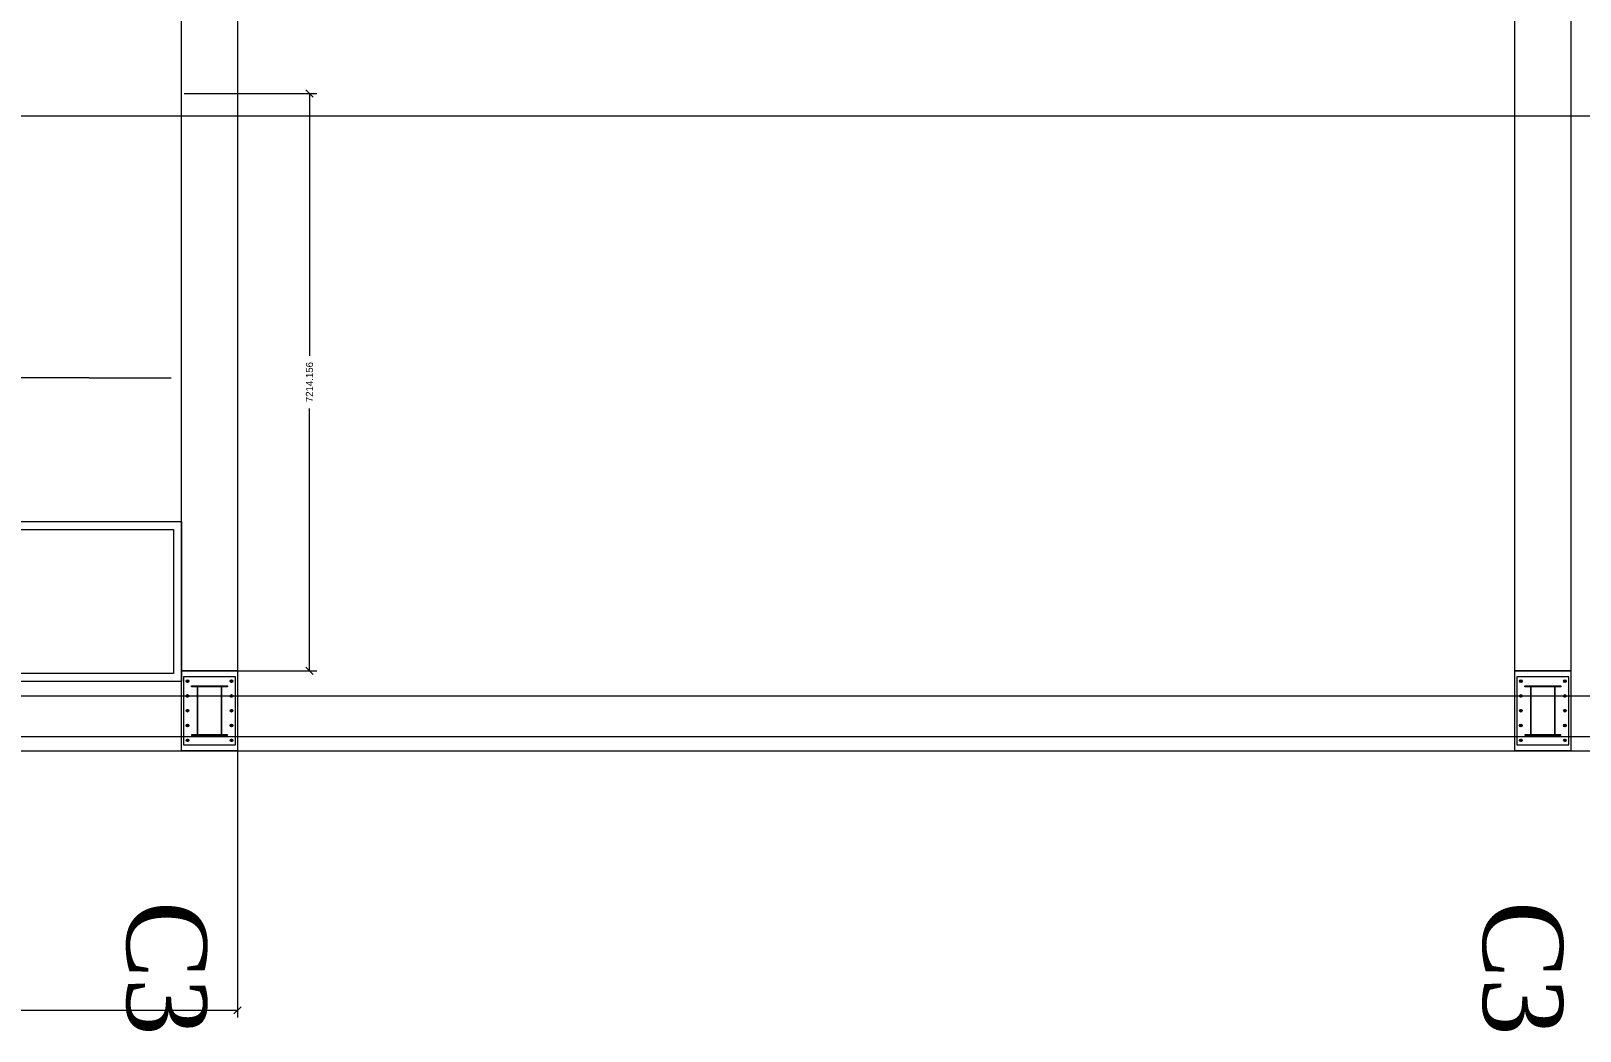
# Model space of a CAD drawing. Header units: inches. Extents: x 702888 to 852715, y 9845 to 271320.
# Drawn here: x 744016 to 763368, y 234976 to 247473 of the extents above; entities that cross this region are included whole.
import ezdxf

# ---------------------------------------------------------------- set-up
doc = ezdxf.new("R2010")
doc.units = ezdxf.units.IN
doc.header["$MEASUREMENT"] = 0
doc.header["$PDMODE"] = 34
doc.layers.get('0').update_dxf_attribs({"lineweight": 5})
doc.layers.get('Defpoints').update_dxf_attribs({"lineweight": 5})
doc.layers.add('chain', color=2, linetype='Continuous', lineweight=5)
doc.styles.add('s', font='simplex.shx', dxfattribs={"width": 0.8})
doc.styles.add('style1', font='times.ttf')
doc.dimstyles.new('mahesh', dxfattribs={"dimscale": 150, "dimtxt": 3, "dimasz": 2.5, "dimexe": 1, "dimexo": 1, "dimgap": 1, "dimtad": 1, "dimdec": 1, "dimzin": 12, "dimtxsty": 's', "dimcen": 2.5, "dimclrd": 1, "dimclre": 1, "dimclrt": 1, "dimadec": 0, "dimazin": 3, "dimtfac": 1, "dimtdec": 1, "dimtmove": 0, "dimatfit": 3, "dimfxl": 1.25, "dimlwd": 13, "dimlwe": 13, "dimarcsym": 0})
doc.dimstyles.get("Standard").update_dxf_attribs({"dimtxt": 0.18, "dimasz": 0.18, "dimexe": 0.18, "dimexo": 0.0625, "dimgap": 0.09, "dimtad": 0, "dimdec": 3, "dimzin": 0, "dimdsep": 46, "dimtxsty": 'Standard', "dimblk": 'OBLIQUE', "dimcen": 0.09, "dimadec": 0, "dimazin": 0, "dimtfac": 1, "dimtdec": 3, "dimtofl": 0, "dimtmove": 0, "dimatfit": 3, "dimfxl": 1, "dimtolj": 1, "dimtzin": 0, "dimarcsym": 0})

# ---------------------------------------------------------------- blocks, each defined once
blk = doc.blocks.new('_Oblique')
at = {"color": 0, "linetype": 'ByBlock', "lineweight": -2}
blk.add_line((-0.5, -0.5), (0.5, 0.5), dxfattribs=at)
blk = doc.blocks.new('*D437')
at = {"color": 0, "lineweight": -2, "transparency": 16777216}
for p, q in [((34303, 11747), (35961, 11747)), ((35871, 11747), (35871, 8470)), ((35871, 4533), (35871, 7810)), ((34303, 4533), (35961, 4533))]:
    blk.add_line(p, q, dxfattribs=at)
at = {"layer": 'Defpoints', "color": 0, "transparency": 16777216}
for p in [(34272, 11747), (34272, 4533), (35871, 4533)]:
    blk.add_point(p, dxfattribs=at)
at = {"color": 0, "lineweight": -2, "transparency": 16777216, "xscale": 90, "yscale": 90, "zscale": 90}
for p, rotation in [((35871, 11747), 90), ((35871, 4533), 270)]:
    blk.add_blockref('_Oblique', p, dxfattribs=dict(at, rotation=rotation))
at = {"color": 0, "transparency": 16777216, "insert": (35871, 8140), "char_height": 90, "attachment_point": 5, "rotation": 90}
blk.add_mtext('\\A1;7214.156', dxfattribs=at)
blk = doc.blocks.new('*D438')
at = {"color": 0, "lineweight": -2, "transparency": 16777216}
for p, q in [((13659, 14238), (13659, 199)), ((34972, 4502), (34972, 199)), ((13659, 289), (23948, 289)), ((34972, 289), (24683, 289))]:
    blk.add_line(p, q, dxfattribs=at)
at = {"layer": 'Defpoints', "color": 0, "transparency": 16777216}
for p in [(13659, 14270), (34972, 4533), (13659, 289)]:
    blk.add_point(p, dxfattribs=at)
at = {"color": 0, "lineweight": -2, "transparency": 16777216, "xscale": 90, "yscale": 90, "zscale": 90, "rotation": 180}
blk.add_blockref('_Oblique', (13659, 289), dxfattribs=at)
at = {"color": 0, "lineweight": -2, "transparency": 16777216, "xscale": 90, "yscale": 90, "zscale": 90}
blk.add_blockref('_Oblique', (34972, 289), dxfattribs=at)
at = {"color": 0, "transparency": 16777216, "insert": (24315, 289), "char_height": 90, "attachment_point": 5}
blk.add_mtext('\\A1;21313.028', dxfattribs=at)
blk = doc.blocks.new('A$Cdd4c8752')
for points in [[(0, 21000), (2000, 21000), (2000, 0), (0, 0)], [(100, 20900), (1900, 20900), (1900, 100), (100, 100)]]:
    blk.add_lwpolyline(points, close=True)
blk = doc.blocks.new('*D411')
at = {"layer": 'chain', "color": 1, "linetype": 'Continuous', "lineweight": 13, "transparency": 16777216}
for p, q in [((100329, 17733), (100329, 4066)), ((14329, 13839), (14329, 4066)), ((99954, 4216), (14704, 4216))]:
    blk.add_line(p, q, dxfattribs=at)
at = {"layer": 'chain', "color": 1, "linetype": 'Continuous', "transparency": 16777216}
for points in [[(14704, 4278), (14704, 4153), (14329, 4216)], [(99954, 4278), (99954, 4153), (100329, 4216)]]:
    blk.add_solid(points, dxfattribs=at)
at = {"layer": 'Defpoints', "color": 0, "linetype": 'Continuous', "transparency": 16777216}
for p in [(100329, 17883), (14329, 13989), (14329, 4216)]:
    blk.add_point(p, dxfattribs=at)
at = {"layer": 'chain', "color": 1, "linetype": 'Continuous', "transparency": 16777216, "insert": (57329, 4591), "char_height": 450, "attachment_point": 5, "style": 's'}
blk.add_mtext('86000', dxfattribs=at)
blk = doc.blocks.new('A$C76b9bb42')
at = {"color": 3}
for p, q in [((34364.5667, 4403.1859), (34328.5667, 4403.1859)), ((34346.5667, 4385.1859), (34346.5667, 4421.1859)), ((34878.5667, 4403.1859), (34914.5667, 4403.1859)), ((34896.5667, 4385.1859), (34896.5667, 4421.1859)), ((51022.5667, 4403.1859), (50986.5667, 4403.1859)), ((51004.5667, 4385.1859), (51004.5667, 4421.1859)), ((51536.5667, 4403.1859), (51572.5667, 4403.1859)), ((51554.5667, 4385.1859), (51554.5667, 4421.1859)), ((34364.5667, 4218.1859), (34328.5667, 4218.1859)), ((34346.5667, 4200.1859), (34346.5667, 4236.1859)), ((34878.5667, 4218.1859), (34914.5667, 4218.1859)), ((34896.5667, 4200.1859), (34896.5667, 4236.1859)), ((51022.5667, 4218.1859), (50986.5667, 4218.1859)), ((51004.5667, 4200.1859), (51004.5667, 4236.1859)), ((51536.5667, 4218.1859), (51572.5667, 4218.1859)), ((51554.5667, 4200.1859), (51554.5667, 4236.1859)), ((34364.5667, 4033.1859), (34328.5667, 4033.1859)), ((34346.5667, 4051.1859), (34346.5667, 4015.1859)), ((34878.5667, 4033.1859), (34914.5667, 4033.1859)), ((34896.5667, 4051.1859), (34896.5667, 4015.1859)), ((51022.5667, 4033.1859), (50986.5667, 4033.1859)), ((51004.5667, 4051.1859), (51004.5667, 4015.1859)), ((51536.5667, 4033.1859), (51572.5667, 4033.1859)), ((51554.5667, 4051.1859), (51554.5667, 4015.1859)), ((34364.5667, 3848.1859), (34328.5667, 3848.1859)), ((34346.5667, 3866.1859), (34346.5667, 3830.1859)), ((34346.5667, 3681.1859), (34346.5667, 3645.1859)), ((34878.5667, 3848.1859), (34914.5667, 3848.1859)), ((34896.5667, 3866.1859), (34896.5667, 3830.1859)), ((34896.5667, 3681.1859), (34896.5667, 3645.1859)), ((51022.5667, 3848.1859), (50986.5667, 3848.1859)), ((51004.5667, 3866.1859), (51004.5667, 3830.1859)), ((51004.5667, 3681.1859), (51004.5667, 3645.1859)), ((51536.5667, 3848.1859), (51572.5667, 3848.1859)), ((51554.5667, 3866.1859), (51554.5667, 3830.1859)), ((51554.5667, 3681.1859), (51554.5667, 3645.1859)), ((34364.5667, 3663.1859), (34328.5667, 3663.1859)), ((34878.5667, 3663.1859), (34914.5667, 3663.1859)), ((51022.5667, 3663.1859), (50986.5667, 3663.1859)), ((51536.5667, 3663.1859), (51572.5667, 3663.1859))]:
    blk.add_line(p, q, dxfattribs=at)
at = {"color": 152, "true_color": 0x2776bb}
for points in [[(14008.076, 27551.1859), (14008.076, 3533.1859), (100808.5667, 3533.1859), (100808.5667, 27551.1859)], [(14188.076, 27371.1859), (14188.076, 3713.1859), (100628.5667, 3713.1859), (100628.5667, 27371.1859)]]:
    blk.add_lwpolyline(points, close=True, dxfattribs=at)
for points in [[(34971.5667, 27106.1859), (34971.5667, 4533.1859), (34271.5667, 4533.1859), (34271.5667, 27106.1859)], [(51629.5667, 27106.1859), (51629.5667, 4533.1859), (50929.5667, 4533.1859), (50929.5667, 27106.1859)], [(34971.5667, 4533.1859), (34971.5667, 3533.1859), (34271.5667, 3533.1859), (34271.5667, 4533.1859)], [(34946.5667, 3608.1859), (34946.5667, 4458.1859), (34296.5667, 4458.1859), (34296.5667, 3608.1859)], [(51629.5667, 4533.1859), (51629.5667, 3533.1859), (50929.5667, 3533.1859), (50929.5667, 4533.1859)], [(51604.5667, 3608.1859), (51604.5667, 4458.1859), (50954.5667, 4458.1859), (50954.5667, 3608.1859)], [(34846.5667, 4343.1859), (34846.5667, 4333.1859), (34396.5667, 4333.1859), (34396.5667, 4343.1859)], [(34476.5667, 3733.1859), (34476.5667, 4333.1859), (34466.5667, 4333.1859), (34466.5667, 3733.1859)], [(34776.5667, 3733.1859), (34776.5667, 4333.1859), (34766.5667, 4333.1859), (34766.5667, 3733.1859)], [(51504.5667, 4343.1859), (51504.5667, 4333.1859), (51054.5667, 4333.1859), (51054.5667, 4343.1859)], [(51134.5667, 3733.1859), (51134.5667, 4333.1859), (51124.5667, 4333.1859), (51124.5667, 3733.1859)], [(51434.5667, 3733.1859), (51434.5667, 4333.1859), (51424.5667, 4333.1859), (51424.5667, 3733.1859)], [(34846.5667, 3723.1859), (34846.5667, 3733.1859), (34396.5667, 3733.1859), (34396.5667, 3723.1859)], [(51504.5667, 3723.1859), (51504.5667, 3733.1859), (51054.5667, 3733.1859), (51054.5667, 3723.1859)]]:
    blk.add_lwpolyline(points, close=True)
at = {"color": 3}
for centre in [(34346.5667, 4403.1859), (34896.5667, 4403.1859), (51004.5667, 4403.1859), (51554.5667, 4403.1859), (34346.5667, 4218.1859), (34896.5667, 4218.1859), (51004.5667, 4218.1859), (51554.5667, 4218.1859), (34346.5667, 4033.1859), (34896.5667, 4033.1859), (51004.5667, 4033.1859), (51554.5667, 4033.1859), (34346.5667, 3848.1859), (34346.5667, 3663.1859), (34896.5667, 3848.1859), (34896.5667, 3663.1859), (51004.5667, 3848.1859), (51004.5667, 3663.1859), (51554.5667, 3848.1859), (51554.5667, 3663.1859)]:
    blk.add_circle(centre, 16, dxfattribs=at)
at = {"layer": 'chain', "color": 3}
blk.add_line((20058.9201, 11466.4117), (62434.6365, 11466.4117), dxfattribs=at)
at = {"layer": 'chain', "color": 1}
for q in [(18250.9311, 8193.1935), (34143.2231, 8193.1935)]:
    blk.add_line((33116.719, 8193.1935), q, dxfattribs=at)
at = {"rotation": 270}
blk.add_blockref('A$Cdd4c8752', (13271.4235, 6399.2035), dxfattribs=at)
at = {"color": 7, "lineweight": -3, "style": 'style1', "width": 0.952381}
for p in [(33588.9276, 1653.1565), (50532.1259, 1653.1565)]:
    blk.add_text('C3', height=1000, rotation=270, dxfattribs=at).set_placement(p)
dim = blk.add_linear_dim(base=(13658.5389, 289.1862), p1=(34971.5667, 4533.1859), p2=(13658.5389, 14269.5534), dimstyle='Standard', override={"dimscale": 500, "dimfxl": 1.25})
dim.commit()
dim.dimension.update_dxf_attribs({"geometry": '*D438', "text_midpoint": (24315.0528, 289.1862)})
dim = blk.add_linear_dim(base=(35871.2351, 4533.1859), p1=(34271.5667, 11747.342), p2=(34271.5667, 4533.1859), angle=270, dimstyle='Standard', override={"dimscale": 500, "dimfxl": 1.25})
dim.commit()
dim.dimension.update_dxf_attribs({"geometry": '*D437', "text_midpoint": (35871.2351, 8140.264)})
at = {"layer": 'chain', "color": 7, "linetype": 'Continuous'}
dim = blk.add_linear_dim(base=(14328.5667, 4215.5228), p1=(100328.5667, 17883.4779), p2=(14328.5667, 13988.6232), dimstyle='mahesh', override={"dimfxl": 0.35}, dxfattribs=at)
dim.commit()
dim.dimension.update_dxf_attribs({"geometry": '*D411', "text_midpoint": (57328.5667, 4590.5228)})

msp = doc.modelspace()

# ---------------------------------------------------------------- block references
at = {"layer": 'chain', "color": 1}
msp.add_blockref('A$C76b9bb42', (711625.145, 234945.321), dxfattribs=at)

doc.saveas('drawing.dxf')
